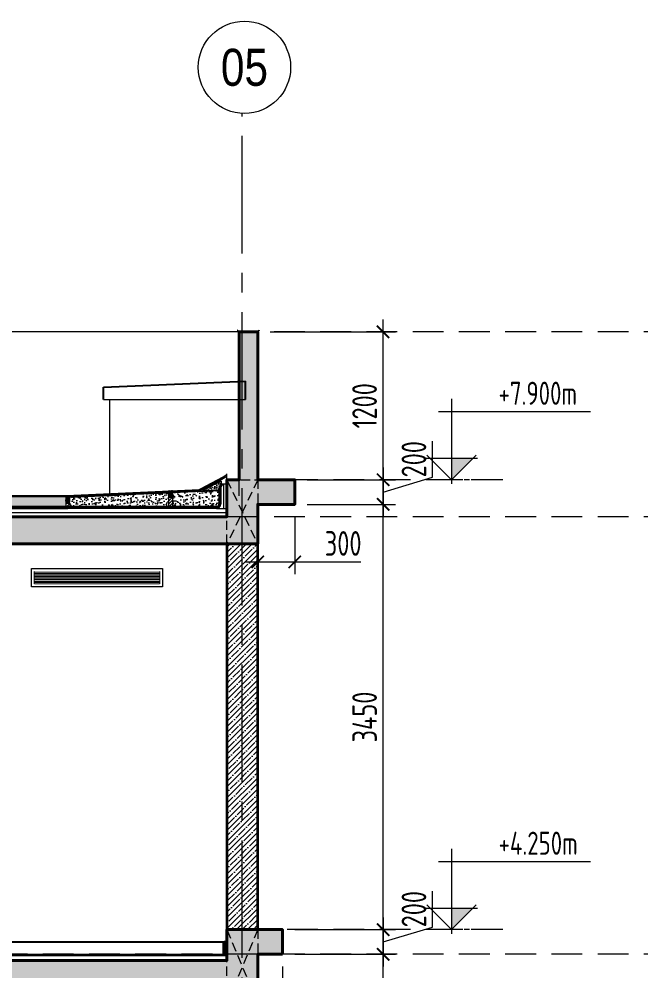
# Model space of a CAD drawing. Header units: millimetres. Extents: x -6181 to 191287, y -8583 to 23546.
# Drawn here: x 95268 to 100311, y 3915 to 11637 of the extents above; entities that cross this region are included whole.
import ezdxf
from ezdxf.enums import TextEntityAlignment as Align

# ---------------------------------------------------------------- set-up
doc = ezdxf.new("R2010")
doc.units = ezdxf.units.MM
doc.header["$MEASUREMENT"] = 0
for name, pattern in [('1735-DT-5BR-SEC_BB$0$DASHED', [0.75, 0.5, -0.25]), ('1735-DT-5BR-SEC_BB$0$HIDDEN', [0.375, 0.25, -0.125]), ('ACAD_ISO02W100', [15, 12, -3]), ('CENTER2', [28.575, 19.05, -3.175, 3.175, -3.175]), ('DASHED', [0.75, 0.5, -0.25])]:
    doc.linetypes.add(name, pattern=pattern)
for name, color, linetype in [('0-Skirting', 8, 'Continuous'), ('1735-DT-5BR-SEC_BB$0$0-Skirting', 8, 'Continuous'), ('1735-DT-5BR-SEC_BB$0$00--Combo Roof', 251, 'Continuous'), ('1735-DT-5BR-SEC_BB$0$CEILING FIXTURES', 251, 'Continuous'), ('1735-DT-5BR-SEC_BB$0$K--CEILING HID', 251, '1735-DT-5BR-SEC_BB$0$HIDDEN')]:
    doc.layers.add(name, color=color, linetype=linetype)
doc.layers.add('00--ORIGIN POINT', color=200, linetype='Continuous', lineweight=20, plot=False)
doc.layers.add('1735-DT-5BR-SEC_BB$0$00--ORIGIN', color=6, linetype='Continuous', lineweight=0, plot=False)
for name, color, linetype, lineweight in [('03--GRID', 252, 'CENTER2', 5), ('03--GRIDBUBBLE', 8, 'Continuous', 18), ('03--GRIDTEXT', 4, 'Continuous', 40), ('06--LINE-0', 8, 'Continuous', 13), ('07--DIM-2', 2, 'Continuous', 25), ('1735-DT-5BR-SEC_BB$0$06--LINE-0', 8, 'Continuous', 13), ('1735-DT-5BR-SEC_BB$0$06--LINE-1', 9, 'Continuous', 18), ('1735-DT-5BR-SEC_BB$0$06--LINE-2', 2, 'Continuous', 25), ('1735-DT-5BR-SEC_BB$0$E--CONCRETE-4', 4, 'Continuous', 40), ('1735-DT-5BR-SEC_BB$0$E--CONCRETE-Beams', 1, '1735-DT-5BR-SEC_BB$0$HIDDEN', 0), ('1735-DT-5BR-SEC_BB$0$E--CONCRETE-SHADE', 253, 'Continuous', 25), ('1735-DT-5BR-SEC_BB$0$F--BLOCKWALL-3', 3, 'Continuous', 35), ('1735-DT-5BR-SEC_BB$0$F--BLOCKWALL-HATCH--INSULATED', 251, 'Continuous', 13), ('1735-DT-5BR-SEC_BB$0$J--WATERPROOFING-1', 1, 'Continuous', 18), ('1735-DT-5BR-SEC_BB$0$J--WATERPROOFING-2', 2, 'Continuous', 25), ('1735-DT-5BR-SEC_BB$0$J--WATERPROOFING-3', 3, 'Continuous', 35), ('1735-DT-5BR-SEC_BB$0$K--CEILING FIXTURES', 251, 'Continuous', 9), ('1735-DT-5BR-SEC_BB$0$K--CEILING-1', 1, 'Continuous', 20), ('1735-DT-5BR-SEC_BB$0$M--PLASTER-0', 8, 'Continuous', 13), ('1735-DT-5BR-SEC_BB$0$M--TILING-1', 2, 'Continuous', 15), ('1735-DT-5BR-SEC_BB$0$P--INSULATION', 8, 'Continuous', 13), ('1735-DT-5BR-SEC_BB$0$W--ELV-1', 250, '1735-DT-5BR-SEC_BB$0$DASHED', 9), ('1735-DT-5BR-SEC_BB$0$X--MEP Services', 251, 'Continuous', 9), ('M--PLASTER-0', 8, 'Continuous', 13), ('W--ELEV-2', 7, 'Continuous', 20), ('W--ELV-1', 250, 'DASHED', 9)]:
    doc.layers.add(name, color=color, linetype=linetype, lineweight=lineweight)
doc.styles.add('Ariel', font='arial.ttf', dxfattribs={"width": 0.8})
doc.styles.add('ISO', font='isocp2.shx', dxfattribs={"width": 0.8})
doc.styles.add('ROMANS', font='ARIALN.TTF')
doc.linetypes.add('1735-DT-5BR-SEC_BB$0$BATTING', pattern='A,0.00254,-2.54,[134,ltypeshp.shx,S=2.54,R=0,X=-2.54,Y=0],-5.08,[134,ltypeshp.shx,S=2.54,R=180,X=2.54,Y=0],-2.54', length=10.16254)
doc.dimstyles.new('1-100_AR', dxfattribs={"dimtxt": 200, "dimasz": 100, "dimexe": 100, "dimexo": 100, "dimgap": 0, "dimtad": 0, "dimdec": 0, "dimzin": 12, "dimdsep": 46, "dimtxsty": 'ISO', "dimblk": 'ARCHTICK', "dimcen": 100, "dimdle": 100, "dimclrd": 8, "dimclre": 9, "dimclrt": 2, "dimadec": 0, "dimazin": 0, "dimtfac": 1, "dimtdec": 0, "dimtmove": 0, "dimatfit": 2, "dimldrblk": 'ARCHTICK', "dimfxl": 1, "dimtvp": 0.75, "dimtolj": 1, "dimtzin": 12, "dimlwd": 9, "dimlwe": 9, "dimarcsym": 0})

# ---------------------------------------------------------------- blocks, each defined once
blk = doc.blocks.new('GRUDH')
at = {"layer": '03--GRIDBUBBLE'}
blk.add_circle((0, 0), 499, dxfattribs=at)
at = {"layer": '03--GRIDTEXT', "style": 'Ariel', "width": 0.8, "flags": 4}
blk.add_attdef('GRID', text='', height=400, dxfattribs=at).set_placement((0, 0), align=Align.MIDDLE_CENTER)
blk = doc.blocks.new('NAIL-5')
at = {"layer": '06--LINE-0'}
for p, q in [((-33, 7), (0, 10)), ((-33, 7), (0, 4)), ((0, 14), (0, 0)), ((1, 14), (0, 14)), ((1, 0), (0, 0)), ((1, 14), (1, 0)), ((1, 13), (1, 1)), ((6, 7), (6, 6)), ((7, 7), (6, 7)), ((7, 6), (6, 6))]:
    blk.add_line(p, q, dxfattribs=at)
for start_param, end_param in [(0.889782, 2.3224741), (-0.7516778, 0.6810143)]:
    blk.add_ellipse((1, 7), major_axis=(4.1, -4.1), ratio=1, start_param=start_param, end_param=end_param, dxfattribs=at)
blk = doc.blocks.new('Plaster Support L')
for p, q in [((3, 60), (3, 72)), ((7, 39), (3, 48)), ((7, 27), (3, 36)), ((7, 16), (3, 25)), ((3, 1), (3, 13)), ((3, 2), (15, -14)), ((7, 50), (4, 58)), ((-60, -3), (-72, -3)), ((-50, -7), (-58, -4)), ((-39, -7), (-48, -3)), ((-27, -7), (-36, -3)), ((-16, -7), (-25, -3)), ((-1, -3), (-13, -3)), ((14, -15), (-1, -3))]:
    blk.add_line(p, q)
at = {"const_width": 1.2}
for points in [[(3, 59), (7, 62)], [(3, 48), (7, 50)], [(3, 36), (7, 39)], [(3, 25), (7, 27)], [(3, 13), (7, 16)], [(-59, -3), (-62, -7)], [(-48, -3), (-50, -7)], [(-36, -3), (-39, -7)], [(-25, -3), (-27, -7)], [(-13, -3), (-16, -7)]]:
    blk.add_lwpolyline(points, dxfattribs=at)
for centre, radius, start, end in [((6, 60), 3, 180, 205.1281), ((-60, -6), 3, 64.8719, 90), ((16, -16), 1.35, 159.8413, 104.5715)]:
    blk.add_arc(centre, radius, start, end)
at = {"yscale": 0.0999999999985448}
for p, xscale, zscale, rotation in [((3, 69), -0.0999999999985448, 0.1, 179.9999999958311), ((4, 47), -0.0999999999985448, 0.1, 179.9999999958311), ((-69, -3), 0.0999999999985448, 0.0999999999985448, 270.0000000020843), ((-47, -4), 0.0999999999985448, 0.0999999999985448, 270.0000000020843)]:
    blk.add_blockref('NAIL-5', p, dxfattribs=dict(at, xscale=xscale, zscale=zscale, rotation=rotation))
blk = doc.blocks.new('*U15')
at = {"ltscale": 0.002, "xscale": -0.7499999999999999, "yscale": 0.75, "zscale": 0.75, "rotation": 1.244886593809724e-06}
blk.add_blockref('Plaster Support L', (0, 0), dxfattribs=at)
blk = doc.blocks.new('_ArchTick')
at = {"color": 0, "const_width": 0.15}
blk.add_lwpolyline([(-0.5, -0.5), (0.5, 0.5)], dxfattribs=at)
blk = doc.blocks.new('*D22')
at = {"layer": '07--DIM-2', "color": 8, "lineweight": 9, "transparency": 16777216}
blk.add_line((98220.2, 4150), (98220.2, 7800), dxfattribs=at)
at = {"layer": '07--DIM-2', "color": 9, "lineweight": 9, "transparency": 16777216}
for p, q in [((97603.6, 7700), (98320.2, 7700)), ((97503.6, 4250), (98320.2, 4250))]:
    blk.add_line(p, q, dxfattribs=at)
at = {"layer": 'Defpoints', "color": 0, "transparency": 16777216}
for p in [(97503.6, 7700), (98220.2, 7700), (97403.6, 4250)]:
    blk.add_point(p, dxfattribs=at)
at = {"layer": '07--DIM-2', "color": 8, "lineweight": 9, "transparency": 16777216, "xscale": 100, "yscale": 100, "zscale": 100}
for p, rotation in [((98220.2, 7700), 90), ((98220.2, 4250), 270)]:
    blk.add_blockref('_ArchTick', p, dxfattribs=dict(at, rotation=rotation))
at = {"layer": '07--DIM-2', "color": 2, "transparency": 16777216, "insert": (98070.2, 5975), "char_height": 200, "attachment_point": 5, "rotation": 90, "style": 'ISO'}
blk.add_mtext('\\A1;3450', dxfattribs=at)
blk = doc.blocks.new('*D23')
at = {"layer": '07--DIM-2', "color": 8, "lineweight": 9, "transparency": 16777216}
blk.add_line((98220.2, 7800), (98220.2, 9200), dxfattribs=at)
at = {"layer": '07--DIM-2', "color": 9, "lineweight": 9, "transparency": 16777216}
for p, q in [((97303.6, 9100), (98320.2, 9100)), ((97603.6, 7900), (98320.2, 7900))]:
    blk.add_line(p, q, dxfattribs=at)
at = {"layer": 'Defpoints', "color": 0, "transparency": 16777216}
for p in [(97203.6, 9100), (98220.2, 9100), (97503.6, 7900)]:
    blk.add_point(p, dxfattribs=at)
at = {"layer": '07--DIM-2', "color": 8, "lineweight": 9, "transparency": 16777216, "xscale": 100, "yscale": 100, "zscale": 100}
for p, rotation in [((98220.2, 9100), 90), ((98220.2, 7900), 270)]:
    blk.add_blockref('_ArchTick', p, dxfattribs=dict(at, rotation=rotation))
at = {"layer": '07--DIM-2', "color": 2, "transparency": 16777216, "insert": (98070.2, 8500), "char_height": 200, "attachment_point": 5, "rotation": 90, "style": 'ISO'}
blk.add_mtext('\\A1;1200', dxfattribs=at)
blk = doc.blocks.new('*D24')
at = {"layer": '07--DIM-2', "color": 8, "lineweight": 9, "transparency": 16777216}
blk.add_line((98220.2, 2950), (98220.2, 4150), dxfattribs=at)
at = {"layer": '07--DIM-2', "color": 9, "lineweight": 9, "transparency": 16777216}
for p, q in [((97503.6, 4050), (98320.2, 4050)), ((97303.6, 3050), (98320.2, 3050))]:
    blk.add_line(p, q, dxfattribs=at)
at = {"layer": 'Defpoints', "color": 0, "transparency": 16777216}
for p in [(97403.6, 4050), (98220.2, 4050), (97203.6, 3050)]:
    blk.add_point(p, dxfattribs=at)
at = {"layer": '07--DIM-2', "color": 8, "lineweight": 9, "transparency": 16777216, "xscale": 100, "yscale": 100, "zscale": 100}
for p, rotation in [((98220.2, 4050), 90), ((98220.2, 3050), 270)]:
    blk.add_blockref('_ArchTick', p, dxfattribs=dict(at, rotation=rotation))
at = {"layer": '07--DIM-2', "color": 2, "transparency": 16777216, "insert": (98070.2, 3550), "char_height": 200, "attachment_point": 5, "rotation": 90, "style": 'ISO'}
blk.add_mtext('\\A1;1000', dxfattribs=at)
blk = doc.blocks.new('*D44')
at = {"layer": '07--DIM-2', "color": 8, "lineweight": 9, "transparency": 16777216}
for p, q in [((98620.3, 7920), (98620.3, 8212.2)), ((98220.2, 8000), (98220.2, 7600)), ((98220.2, 7800), (98620.3, 7920))]:
    blk.add_line(p, q, dxfattribs=at)
at = {"layer": '07--DIM-2', "color": 9, "lineweight": 9, "transparency": 16777216}
for p, q in [((97603.6, 7900), (98320.2, 7900)), ((97603.6, 7700), (98320.2, 7700))]:
    blk.add_line(p, q, dxfattribs=at)
at = {"layer": 'Defpoints', "color": 0, "transparency": 16777216}
for p in [(97503.6, 7900), (97503.6, 7700), (98220.2, 7700)]:
    blk.add_point(p, dxfattribs=at)
at = {"layer": '07--DIM-2', "color": 8, "lineweight": 9, "transparency": 16777216, "xscale": 100, "yscale": 100, "zscale": 100}
for p, rotation in [((98220.2, 7900), 90), ((98220.2, 7700), 270)]:
    blk.add_blockref('_ArchTick', p, dxfattribs=dict(at, rotation=rotation))
at = {"layer": '07--DIM-2', "color": 2, "transparency": 16777216, "insert": (98470.3, 8066.1), "char_height": 200, "attachment_point": 5, "rotation": 90, "style": 'ISO'}
blk.add_mtext('\\A1;200', dxfattribs=at)
blk = doc.blocks.new('*D45')
at = {"layer": '07--DIM-2', "color": 8, "lineweight": 9, "transparency": 16777216}
for p, q in [((98620.3, 4270), (98620.3, 4562.2)), ((98220.2, 4350), (98220.2, 3950)), ((98220.2, 4150), (98620.3, 4270))]:
    blk.add_line(p, q, dxfattribs=at)
at = {"layer": '07--DIM-2', "color": 9, "lineweight": 9, "transparency": 16777216}
for p, q in [((97503.6, 4250), (98320.2, 4250)), ((97503.6, 4050), (98320.2, 4050))]:
    blk.add_line(p, q, dxfattribs=at)
at = {"layer": 'Defpoints', "color": 0, "transparency": 16777216}
for p in [(97403.6, 4250), (97403.6, 4050), (98220.2, 4050)]:
    blk.add_point(p, dxfattribs=at)
at = {"layer": '07--DIM-2', "color": 8, "lineweight": 9, "transparency": 16777216, "xscale": 100, "yscale": 100, "zscale": 100}
for p, rotation in [((98220.2, 4250), 90), ((98220.2, 4050), 270)]:
    blk.add_blockref('_ArchTick', p, dxfattribs=dict(at, rotation=rotation))
at = {"layer": '07--DIM-2', "color": 2, "transparency": 16777216, "insert": (98470.3, 4416.1), "char_height": 200, "attachment_point": 5, "rotation": 90, "style": 'ISO'}
blk.add_mtext('\\A1;200', dxfattribs=at)
blk = doc.blocks.new('1735-DT-5BR-SEC_BB$0$NAIL-5')
at = {"layer": '1735-DT-5BR-SEC_BB$0$06--LINE-0'}
for p, q in [((-33, 7), (0, 10)), ((-33, 7), (0, 4)), ((0, 14), (0, 0)), ((1, 14), (0, 14)), ((1, 0), (0, 0)), ((1, 14), (1, 0)), ((1, 13), (1, 1)), ((6, 7), (6, 6)), ((7, 7), (6, 7)), ((7, 6), (6, 6))]:
    blk.add_line(p, q, dxfattribs=at)
for start_param, end_param in [(0.889782, 2.3224741), (-0.7516778, 0.6810143)]:
    blk.add_ellipse((1, 7), major_axis=(4.1, -4.1), ratio=1, start_param=start_param, end_param=end_param, dxfattribs=at)
blk = doc.blocks.new('1735-DT-5BR-SEC_BB$0$Plaster Support L')
for p, q in [((3, 60), (3, 72)), ((7, 39), (3, 48)), ((7, 27), (3, 36)), ((7, 16), (3, 25)), ((3, 1), (3, 13)), ((3, 2), (15, -14)), ((7, 50), (4, 58)), ((-60, -3), (-72, -3)), ((-50, -7), (-58, -4)), ((-39, -7), (-48, -3)), ((-27, -7), (-36, -3)), ((-16, -7), (-25, -3)), ((-1, -3), (-13, -3)), ((14, -15), (-1, -3))]:
    blk.add_line(p, q)
at = {"const_width": 1.2}
for points in [[(3, 59), (7, 62)], [(3, 48), (7, 50)], [(3, 36), (7, 39)], [(3, 25), (7, 27)], [(3, 13), (7, 16)], [(-59, -3), (-62, -7)], [(-48, -3), (-50, -7)], [(-36, -3), (-39, -7)], [(-25, -3), (-27, -7)], [(-13, -3), (-16, -7)]]:
    blk.add_lwpolyline(points, dxfattribs=at)
for centre, radius, start, end in [((6, 60), 3, 180, 205.1281), ((-60, -6), 3, 64.8719, 90), ((16, -16), 1.35, 159.8413, 104.5715)]:
    blk.add_arc(centre, radius, start, end)
at = {"yscale": 0.0999999999985448}
for p, xscale, zscale, rotation in [((3, 69), -0.0999999999985448, 0.1, 179.9999999958311), ((4, 47), -0.0999999999985448, 0.1, 179.9999999958311), ((-69, -3), 0.0999999999985448, 0.0999999999985448, 270.0000000020843), ((-47, -4), 0.0999999999985448, 0.0999999999985448, 270.0000000020843)]:
    blk.add_blockref('1735-DT-5BR-SEC_BB$0$NAIL-5', p, dxfattribs=dict(at, xscale=xscale, zscale=zscale, rotation=rotation))
blk = doc.blocks.new('*U262')
at = {"ltscale": 0.002, "xscale": -0.7499999999999999, "yscale": 0.75, "zscale": 0.75, "rotation": 1.244886593809724e-06}
blk.add_blockref('1735-DT-5BR-SEC_BB$0$Plaster Support L', (0, 0), dxfattribs=at)
blk = doc.blocks.new('*U263')
at = {"layer": '1735-DT-5BR-SEC_BB$0$06--LINE-1'}
h = blk.add_hatch(dxfattribs=at)
h.set_pattern_fill('AR-SAND', color=256, scale=10, style=0)
h.set_pattern_definition([(37.5, (-75741.97, -20582.6), (-0.6299336, 19.2682377), [0, -15.2, 0, -17, 0, -16.25]), (7.5, (-75741.97, -20582.6), (17.697767, 28.22146), [0, -8.2, 0, -13.7, 0, -5.25]), (327.5, (-75754.27, -20582.6), (31.1414186, 0.0565905), [0, -5, 0, -18, 0, -23.5]), (317.5, (-75754.27, -20582.6), (30.061266, 8.776756), [0, -2.5, 0, -11.8, 0, -13.5])])
edge = h.paths.add_edge_path()
edge.add_line((-39648.2, 10584.7), (-39648.2, 10567.5))
edge.add_arc((-39610.9, 10527), 55.1, 132.66389, 174.54334)
edge.add_line((-39665.7, 10532.3), (-39665.7, 10518.1))
edge.add_line((-39665.7, 10518.1), (-39800.4, 10512.1))
edge.add_line((-39800.4, 10512.1), (-39648.2, 10584.7))
h = blk.add_hatch(dxfattribs=at)
h.set_pattern_fill('AR-CONC', color=256, scale=10, style=0)
h.set_pattern_definition([(50, (-75741.97, -20529.97), (71.72602, -6.27521), [7.5, -82.5]), (355, (-75741.97, -20529.97), (-13.87513, 75.21921), [6, -66]), (100.45144, (-75735.99, -20530.496), (57.85088, 68.944), [6.37402, -70.11421]), (46.1842, (-75741.97, -20509.97), (106.72413, -16.55193), [11.25, -123.75]), (96.63564, (-75733.08, -20511.35), (93.4662, 97.41186), [9.56103, -105.17138]), (351.18416, (-75741.97, -20509.97), (93.4662, 97.41186), [9, -99]), (21, (-75731.97, -20514.97), (59.690705, -40.26189), [7.5, -82.5]), (326, (-75731.97, -20514.97), (24.33153, 72.515), [6, -66]), (71.45144, (-75726.995, -20518.33), (84.02224, 32.25312), [6.37402, -70.11421]), (37.5, (-75741.97, -20529.973), (1.215986, 33.289385), [0, -65.2, 0, -67, 0, -66.25]), (7.5, (-75741.97, -20529.973), (26.306954, 39.44117), [0, -38.2, 0, -63.7, 0, -25.25]), (327.5, (-75764.27, -20529.973), (53.382244, -2.255487), [0, -25, 0, -78, 0, -103.5]), (317.5, (-75774.27, -20529.973), (58.318617, 10.0105), [0, -32.5, 0, -51.8, 0, -73.5])])
edge = h.paths.add_edge_path()
edge.add_line((-40042.2, 10382.2), (-40042.2, 10496.1))
edge.add_line((-40042.2, 10496.1), (-39667.2, 10513.1))
edge.add_line((-39667.2, 10513.1), (-39667.2, 10402.2))
edge.add_arc((-39687.4, 10402.4), 20.2, 270.62547, 359.37453, ccw=False)
edge.add_line((-39687.2, 10382.2), (-40042.2, 10382.2))
h.paths.add_polyline_path([(-40726.3, 10465.3), (-40476, 10475.9), (-40476, 10382.2), (-40726.3, 10382.2)])
h.paths.add_polyline_path([(-40476, 10382.2), (-40476, 10476.6), (-40072.2, 10494.8), (-40072.2, 10382.2)])
h.paths.add_polyline_path([(-40876.9, 10382.2), (-40876.9, 10458.5), (-40727.8, 10463.9), (-40727.8, 10382.2)])
h = blk.add_hatch(dxfattribs=at)
h.set_pattern_fill('AR-CONC', color=256, scale=10, style=0)
h.set_pattern_definition([(50, (-4413.56, -89.98), (71.72602, -6.27521), [7.5, -82.5]), (355, (-4413.56, -89.98), (-13.87513, 75.21921), [6, -66]), (100.45144, (-4407.585, -90.5), (57.85088, 68.944), [6.37402, -70.11421]), (46.1842, (-4413.56, -69.98), (106.72413, -16.55193), [11.25, -123.75]), (96.63564, (-4404.67, -71.36), (93.4662, 97.41186), [9.56103, -105.17138]), (351.18416, (-4413.56, -69.98), (93.4662, 97.41186), [9, -99]), (21, (-4403.56, -74.98), (59.690705, -40.26189), [7.5, -82.5]), (326, (-4403.56, -74.98), (24.33153, 72.515), [6, -66]), (71.45144, (-4398.59, -78.33), (84.02224, 32.25312), [6.37402, -70.11421]), (37.5, (-4413.562, -89.977), (1.215986, 33.289385), [0, -65.2, 0, -67, 0, -66.25]), (7.5, (-4413.562, -89.977), (26.306954, 39.44117), [0, -38.2, 0, -63.7, 0, -25.25]), (327.5, (-4435.862, -89.977), (53.382244, -2.255487), [0, -25, 0, -78, 0, -103.5]), (317.5, (-4445.86, -89.977), (58.318617, 10.0105), [0, -32.5, 0, -51.8, 0, -73.5])])
h.paths.add_polyline_path([(-45351.9, 10465.1), (-40906.9, 10465.1), (-40906.9, 10382.2), (-45351.9, 10382.2)])
at = {"layer": '1735-DT-5BR-SEC_BB$0$J--WATERPROOFING-2'}
h = blk.add_hatch(color=252, dxfattribs=at)
edge = h.paths.add_edge_path()
edge.add_arc((-40060.6, 10578.4), 67.6, 260.1236, 285.79171)
edge.add_line((-40042.2, 10513.3), (-40042.2, 10478.3))
edge.add_line((-40042.2, 10478.3), (-40042.4, 10478.4))
edge.add_ellipse((-40057.4, 10478.4), major_axis=(0, -19.9), ratio=0.75188, start_angle=90, end_angle=260.36908)
edge.add_line((-40072.2, 10481.7), (-40072.2, 10511.8))
h = blk.add_hatch(color=252, dxfattribs=at)
edge = h.paths.add_edge_path()
edge.add_ellipse((-44291.9, 10431.3), major_axis=(0, -19.9), ratio=0.75188, start_angle=94.78782, end_angle=270, ccw=False)
edge.add_line((-44276.9, 10433), (-44276.9, 10465.1))
edge.add_arc((-44291.9, 10589.1), 124.9, 263.09445, 276.87055, ccw=False)
edge.add_line((-44306.9, 10465.1), (-44306.9, 10431.3))
edge.add_line((-44306.9, 10431.3), (-44306.9, 10431.3))
at = {"layer": '1735-DT-5BR-SEC_BB$0$J--WATERPROOFING-2', "lineweight": 9}
h = blk.add_hatch(dxfattribs=at)
h.set_pattern_fill('ANSI37', color=256, scale=65, style=0)
h.set_pattern_definition([(45, (-168588.302, 57135.414), (-5.7452426, 5.7452426), []), (135, (-168588.302, 57135.414), (-5.7452426, -5.7452426), [])])
edge = h.paths.add_edge_path()
edge.add_ellipse((-44291.9, 10431.3), major_axis=(0, -19.9), ratio=0.75188, start_angle=367.03047, end_angle=447.76494)
edge.add_line((-44276.9, 10430.5), (-44276.9, 10432.1))
edge.add_ellipse((-44291.9, 10431.3), major_axis=(0, -19.9), ratio=0.75188, start_angle=92.23506, end_angle=352.96953)
edge.add_line((-44293.7, 10411.5), (-44290, 10411.5))
at = {"layer": '1735-DT-5BR-SEC_BB$0$J--WATERPROOFING-2'}
h = blk.add_hatch(color=252, dxfattribs=at)
edge = h.paths.add_edge_path()
edge.add_ellipse((-43441.9, 10431.3), major_axis=(0, -19.9), ratio=0.75188, start_angle=94.78782, end_angle=270, ccw=False)
edge.add_line((-43426.9, 10433), (-43426.9, 10465.1))
edge.add_arc((-43441.9, 10589.1), 124.9, 263.09445, 276.87055, ccw=False)
edge.add_line((-43456.9, 10465.1), (-43456.9, 10431.3))
edge.add_line((-43456.9, 10431.3), (-43456.9, 10431.3))
at = {"layer": '1735-DT-5BR-SEC_BB$0$J--WATERPROOFING-2', "lineweight": 9}
h = blk.add_hatch(dxfattribs=at)
h.set_pattern_fill('ANSI37', color=256, scale=65, style=0)
h.set_pattern_definition([(45, (-167738.302, 57135.414), (-5.7452426, 5.7452426), []), (135, (-167738.302, 57135.414), (-5.7452426, -5.7452426), [])])
edge = h.paths.add_edge_path()
edge.add_ellipse((-43441.9, 10431.3), major_axis=(0, -19.9), ratio=0.75188, start_angle=367.03047, end_angle=447.76494)
edge.add_line((-43426.9, 10430.5), (-43426.9, 10432.1))
edge.add_ellipse((-43441.9, 10431.3), major_axis=(0, -19.9), ratio=0.75188, start_angle=92.23506, end_angle=352.96953)
edge.add_line((-43443.7, 10411.5), (-43440, 10411.5))
at = {"layer": '1735-DT-5BR-SEC_BB$0$J--WATERPROOFING-2'}
h = blk.add_hatch(color=252, dxfattribs=at)
edge = h.paths.add_edge_path()
edge.add_ellipse((-42591.9, 10431.3), major_axis=(0, -19.9), ratio=0.75188, start_angle=94.78782, end_angle=270, ccw=False)
edge.add_line((-42576.9, 10433), (-42576.9, 10465.1))
edge.add_arc((-42591.9, 10589.1), 124.9, 263.09445, 276.87055, ccw=False)
edge.add_line((-42606.9, 10465.1), (-42606.9, 10431.3))
edge.add_line((-42606.9, 10431.3), (-42606.9, 10431.3))
at = {"layer": '1735-DT-5BR-SEC_BB$0$J--WATERPROOFING-2', "lineweight": 9}
h = blk.add_hatch(dxfattribs=at)
h.set_pattern_fill('ANSI37', color=256, scale=65, style=0)
h.set_pattern_definition([(45, (-166888.302, 57135.414), (-5.7452426, 5.7452426), []), (135, (-166888.302, 57135.414), (-5.7452426, -5.7452426), [])])
edge = h.paths.add_edge_path()
edge.add_ellipse((-42591.9, 10431.3), major_axis=(0, -19.9), ratio=0.75188, start_angle=367.03047, end_angle=447.76494)
edge.add_line((-42576.9, 10430.5), (-42576.9, 10432.1))
edge.add_ellipse((-42591.9, 10431.3), major_axis=(0, -19.9), ratio=0.75188, start_angle=92.23506, end_angle=352.96953)
edge.add_line((-42593.7, 10411.5), (-42590, 10411.5))
at = {"layer": '1735-DT-5BR-SEC_BB$0$J--WATERPROOFING-2'}
h = blk.add_hatch(color=252, dxfattribs=at)
edge = h.paths.add_edge_path()
edge.add_ellipse((-41741.9, 10431.3), major_axis=(0, -19.9), ratio=0.75188, start_angle=94.78782, end_angle=270, ccw=False)
edge.add_line((-41726.9, 10433), (-41726.9, 10465.1))
edge.add_arc((-41741.9, 10589.1), 124.9, 263.09445, 276.87055, ccw=False)
edge.add_line((-41756.9, 10465.1), (-41756.9, 10431.3))
edge.add_line((-41756.9, 10431.3), (-41756.9, 10431.3))
at = {"layer": '1735-DT-5BR-SEC_BB$0$J--WATERPROOFING-2', "lineweight": 9}
h = blk.add_hatch(dxfattribs=at)
h.set_pattern_fill('ANSI37', color=256, scale=65, style=0)
h.set_pattern_definition([(45, (-166038.302, 57135.414), (-5.7452426, 5.7452426), []), (135, (-166038.302, 57135.414), (-5.7452426, -5.7452426), [])])
edge = h.paths.add_edge_path()
edge.add_ellipse((-41741.9, 10431.3), major_axis=(0, -19.9), ratio=0.75188, start_angle=367.03047, end_angle=447.76494)
edge.add_line((-41726.9, 10430.5), (-41726.9, 10432.1))
edge.add_ellipse((-41741.9, 10431.3), major_axis=(0, -19.9), ratio=0.75188, start_angle=92.23506, end_angle=352.96953)
edge.add_line((-41743.7, 10411.5), (-41740, 10411.5))
at = {"layer": '1735-DT-5BR-SEC_BB$0$J--WATERPROOFING-2'}
h = blk.add_hatch(color=252, dxfattribs=at)
edge = h.paths.add_edge_path()
edge.add_ellipse((-40891.9, 10431.3), major_axis=(0, -19.9), ratio=0.75188, start_angle=94.78782, end_angle=270, ccw=False)
edge.add_line((-40876.9, 10433), (-40876.9, 10465.1))
edge.add_arc((-40891.9, 10589.1), 124.9, 263.09445, 276.87055, ccw=False)
edge.add_line((-40906.9, 10465.1), (-40906.9, 10431.3))
edge.add_line((-40906.9, 10431.3), (-40906.9, 10431.3))
at = {"layer": '1735-DT-5BR-SEC_BB$0$J--WATERPROOFING-2', "lineweight": 9}
h = blk.add_hatch(dxfattribs=at)
h.set_pattern_fill('ANSI37', color=256, scale=65, style=0)
h.set_pattern_definition([(45, (-165188.302, 57135.414), (-5.7452426, 5.7452426), []), (135, (-165188.302, 57135.414), (-5.7452426, -5.7452426), [])])
edge = h.paths.add_edge_path()
edge.add_ellipse((-40891.9, 10431.3), major_axis=(0, -19.9), ratio=0.75188, start_angle=367.03047, end_angle=447.76494)
edge.add_line((-40876.9, 10430.5), (-40876.9, 10432.1))
edge.add_ellipse((-40891.9, 10431.3), major_axis=(0, -19.9), ratio=0.75188, start_angle=92.23506, end_angle=352.96953)
edge.add_line((-40893.7, 10411.5), (-40890, 10411.5))
h = blk.add_hatch(dxfattribs=at)
h.set_pattern_fill('ANSI37', color=256, scale=65, style=0)
h.set_pattern_definition([(45, (-166022.7865, 57182.454), (-5.7452426, 5.7452426), []), (135, (-166022.7865, 57182.454), (-5.7452426, -5.7452426), [])])
edge = h.paths.add_edge_path()
edge.add_ellipse((-40057.4, 10478.4), major_axis=(0, -19.9), ratio=0.75188, start_angle=-87.76494, end_angle=-7.03047, ccw=False)
edge.add_line((-40072.4, 10477.6), (-40072.4, 10479.1))
edge.add_ellipse((-40057.4, 10478.4), major_axis=(0, -19.9), ratio=0.75188, start_angle=7.03047, end_angle=267.76494, ccw=False)
edge.add_line((-40055.6, 10458.6), (-40059.3, 10458.6))
at = {"layer": '1735-DT-5BR-SEC_BB$0$J--WATERPROOFING-2', "lineweight": 13}
h = blk.add_hatch(dxfattribs=at)
h.set_pattern_fill('ANSI31', color=256, scale=140, style=0)
h.set_pattern_definition([(45, (-41431.51, 13406.052), (-12.37437, 12.37437), [])])
h.paths.add_polyline_path([(-40072.2, 10452.9), (-40042.2, 10452.9), (-40042.2, 10382.2), (-40072.2, 10382.2)])
at = {"layer": '1735-DT-5BR-SEC_BB$0$00--ORIGIN'}
for points in [[(-39601.9, 10300), (-39601.9, 10647.2)], [(-39601.9, 10300), (-45351.9, 10300), (-45351.9, 10485.3)]]:
    blk.add_lwpolyline(points, dxfattribs=at)
at = {"layer": '1735-DT-5BR-SEC_BB$0$J--WATERPROOFING-1', "color": 8}
for p, q in [((-39612.2, 10628.7), (-39826.1, 10512.4)), ((-39612.2, 10617.4), (-39821.6, 10506.1)), ((-39648.2, 10588.1), (-39800.4, 10512.1)), ((-39648.2, 10588.1), (-39648.2, 10567.5)), ((-40072.2, 10382.2), (-40072.2, 10511.8)), ((-40042.2, 10513.3), (-40042.2, 10382.2)), ((-40042.2, 10496.1), (-39667.2, 10513.1)), ((-40042.2, 10502.6), (-39826.1, 10512.4)), ((-39800.4, 10512.1), (-39665.7, 10518.1)), ((-39667.2, 10513.1), (-39667.2, 10402.2)), ((-39665.7, 10532.3), (-39665.7, 10518.1)), ((-39659.7, 10532.1), (-39659.7, 10401.3)), ((-39652.2, 10531.9), (-39652.2, 10402.8)), ((-39642.2, 10565.8), (-39601.9, 10565.8)), ((-40876.9, 10458.9), (-40475.8, 10475.9)), ((-40874.8, 10465.5), (-40476, 10482.4)), ((-40726.3, 10471.8), (-40475.8, 10482.4)), ((-40476, 10483.1), (-40072.2, 10501.3)), ((-40476, 10476.6), (-40072.2, 10494.8)), ((-40072.2, 10458.4), (-40042.2, 10458.4)), ((-45351.9, 10382.2), (-40891.9, 10382.2)), ((-45351.9, 10374.7), (-40891.9, 10374.7)), ((-45351.9, 10367.2), (-40891.9, 10367.2)), ((-44306.9, 10411.4), (-44306.9, 10382.2)), ((-44276.9, 10411.4), (-44306.9, 10411.4)), ((-44276.9, 10410.4), (-44276.9, 10382.2)), ((-43456.9, 10411.4), (-43456.9, 10382.2)), ((-43426.9, 10411.4), (-43456.9, 10411.4)), ((-43426.9, 10410.4), (-43426.9, 10382.2)), ((-42606.9, 10411.4), (-42606.9, 10382.2)), ((-42576.9, 10411.4), (-42606.9, 10411.4)), ((-42576.9, 10410.4), (-42576.9, 10382.2)), ((-41756.9, 10411.4), (-41756.9, 10382.2)), ((-41726.9, 10411.4), (-41756.9, 10411.4)), ((-41726.9, 10410.4), (-41726.9, 10382.2)), ((-40906.9, 10411.4), (-40906.9, 10382.2)), ((-40876.9, 10411.4), (-40906.9, 10411.4)), ((-40476, 10382.2), (-40891.9, 10382.2)), ((-40476, 10374.7), (-40891.9, 10374.7)), ((-40476, 10367.2), (-40891.9, 10367.2)), ((-40876.9, 10410.4), (-40876.9, 10382.2)), ((-39687.2, 10382.2), (-40476, 10382.2)), ((-39687.1, 10374.7), (-40476, 10374.7)), ((-39687.1, 10367.2), (-40476, 10367.2)), ((-40042.2, 10382.2), (-40072.2, 10382.2)), ((-39687.1, 10367.2), (-39601.9, 10367.2))]:
    blk.add_line(p, q, dxfattribs=at)
blk.add_lwpolyline([(-45351.9, 10465.1), (-40906.9, 10465.1), (-40906.9, 10382.2), (-45351.9, 10382.2)], dxfattribs=at)
blk.add_lwpolyline([(-45351.9, 10465.1), (-40906.9, 10465.1), (-40906.9, 10382.2), (-45351.9, 10382.2)], close=True, dxfattribs=at)
for centre, radius, start, end in [((-40060.6, 10578.4), 67.6, 260.1236, 285.79171), ((-39610.8, 10527), 55.2, 132.69216, 174.26288), ((-39608.5, 10526.9), 51.5, 130.89812, 174.1344), ((-39603.3, 10526.6), 49.2, 127.23665, 173.85442), ((-44292.2, 10576.3), 112.1, 262.47895, 278.90454), ((-43442.2, 10576.3), 112.1, 262.47895, 278.90454), ((-42592.2, 10576.3), 112.1, 262.47895, 278.90454), ((-41742.2, 10576.3), 112.1, 262.47895, 278.90454), ((-40892.2, 10576.3), 112.1, 262.47895, 278.90454), ((-39687.4, 10402.4), 20.2, 270.62547, 359.37453), ((-39687.4, 10402.4), 35.2, 270.62896, 0.62989), ((-39687.4, 10402.4), 27.7, 270.62754, 357.7239)]:
    blk.add_arc(centre, radius, start, end, dxfattribs=at)
blk.add_ellipse((-40057.4, 10478.4), major_axis=(0, -19.9), ratio=0.75188, start_param=-1.570796, end_param=4.712389, dxfattribs=at)
at = {"layer": '1735-DT-5BR-SEC_BB$0$J--WATERPROOFING-2', "lineweight": 13}
for p, q in [((-44306.9, 10400.7), (-44276.9, 10430.7)), ((-44306.9, 10425.4), (-44276.9, 10410.4)), ((-43456.9, 10400.7), (-43426.9, 10430.7)), ((-43456.9, 10425.4), (-43426.9, 10410.4)), ((-42606.9, 10400.7), (-42576.9, 10430.7)), ((-42606.9, 10425.4), (-42576.9, 10410.4)), ((-41756.9, 10400.7), (-41726.9, 10430.7)), ((-41756.9, 10425.4), (-41726.9, 10410.4)), ((-40906.9, 10400.7), (-40876.9, 10430.7)), ((-40906.9, 10425.4), (-40876.9, 10410.4)), ((-44300.6, 10382.2), (-44276.9, 10405.9)), ((-43450.6, 10382.2), (-43426.9, 10405.9)), ((-42600.6, 10382.2), (-42576.9, 10405.9)), ((-41750.6, 10382.2), (-41726.9, 10405.9)), ((-40900.6, 10382.2), (-40876.9, 10405.9))]:
    blk.add_line(p, q, dxfattribs=at)
at = {"layer": '1735-DT-5BR-SEC_BB$0$J--WATERPROOFING-2', "extrusion": (0, 0, -1)}
for centre in [(-44291.9, 10431.3), (-43441.9, 10431.3), (-42591.9, 10431.3), (-41741.9, 10431.3), (-40891.9, 10431.3)]:
    blk.add_ellipse(centre, major_axis=(0, -19.9), ratio=0.75188, start_param=-1.570796, end_param=4.712389, dxfattribs=at)
at = {"layer": '1735-DT-5BR-SEC_BB$0$J--WATERPROOFING-3', "color": 252, "const_width": 10.1}
for points in [[(-39601.1, 10643.4), (-39627.7, 10625.1), (-39828.9, 10518.2), (-40891.9, 10470.3)], [(-40891.9, 10470.3), (-45351.9, 10470.4)]]:
    blk.add_lwpolyline(points, dxfattribs=at)
at = {"layer": '1735-DT-5BR-SEC_BB$0$P--INSULATION', "linetype": '1735-DT-5BR-SEC_BB$0$BATTING', "ltscale": 0.05}
for p, q in [((-39627.4, 10367.2), (-39627.4, 10562.3)), ((-39604.2, 10331.8), (-45351.9, 10331.8))]:
    blk.add_line(p, q, dxfattribs=at)
blk = doc.blocks.new('*U265')
at = {"ltscale": 300}
for p, q in [((0, 0), (250, -520)), ((250, 0), (0, -520))]:
    blk.add_line(p, q, dxfattribs=at)
blk.add_lwpolyline([(0, -520), (0, 0), (250, 0), (250, -520)], close=True, dxfattribs=at)
blk = doc.blocks.new('*U266')
at = {"ltscale": 300}
for p, q in [((0, 0), (250, -600)), ((250, 0), (0, -600))]:
    blk.add_line(p, q, dxfattribs=at)
blk.add_lwpolyline([(0, -600), (0, 0), (250, 0), (250, -600)], close=True, dxfattribs=at)
blk = doc.blocks.new('*U273')
at = {"layer": '1735-DT-5BR-SEC_BB$0$K--CEILING-1', "color": 251}
blk.add_lwpolyline([(1038.4, 125), (1038.4, 25), (25, 25), (25, 125)], close=True, dxfattribs=at)
blk.add_wipeout([(25, 125), (1038.4, 125), (1038.4, 25), (25, 25)]).dxf.layer = '1735-DT-5BR-SEC_BB$0$K--CEILING HID'
at = {"layer": '1735-DT-5BR-SEC_BB$0$K--CEILING FIXTURES'}
h = blk.add_hatch(dxfattribs=at)
h.set_pattern_fill('ANSI32', color=252, scale=2.5, angle=315)
h.set_pattern_definition([(0, (-25, 25), (5e-15, 23.8125), []), (0, (-17.062, 17.062), (5e-15, 23.8125), [])])
h.paths.add_polyline_path([(25, 125), (25, 25), (1038.4, 25), (1038.4, 125)])
at = {"layer": '1735-DT-5BR-SEC_BB$0$K--CEILING-1', "color": 8}
blk.add_lwpolyline([(1063.4, 150), (1063.4, 0), (0, 0), (0, 150)], close=True, dxfattribs=at)
blk = doc.blocks.new('*U283')
blk.add_line((650, 950), (-500, 950))
for points in [[(-450, 170), (-450, 950)], [(600, 170), (600, 950)]]:
    blk.add_lwpolyline(points)
at = {"layer": '1735-DT-5BR-SEC_BB$0$06--LINE-2'}
for p, q in [((650, 1050), (-500, 1100)), ((-500, 950), (-500, 1100)), ((650, 950), (650, 1050))]:
    blk.add_line(p, q, dxfattribs=at)
blk = doc.blocks.new('1735-DT-5BR-SEC_BB')
at = {"layer": '1735-DT-5BR-SEC_BB$0$E--CONCRETE-SHADE'}
h = blk.add_hatch(color=256, dxfattribs=at)
h.dxf.hatch_style = 1
h.paths.add_polyline_path([(97503.6, 7900), (97203.6, 7900), (97203.6, 9100), (97053.6, 9100), (97053.6, 7900), (96953.8, 7900), (96953.8, 7600), (85453.6, 7600), (85453.6, 7900), (85353.6, 7900), (85353.6, 9100), (85203.6, 9100), (85203.6, 7900), (84903.6, 7900), (84903.6, 7700), (85203.6, 7700), (85203.6, 7380), (85453.6, 7380), (92253.6, 7380), (92253.6, 7100), (92453.6, 7100), (92453.6, 7380), (97203.6, 7380), (97203.6, 7700), (97503.6, 7700)])
h = blk.add_hatch(color=256, dxfattribs=at)
h.dxf.hatch_style = 1
h.paths.add_polyline_path([(97403.6, 4050), (97403.6, 4250), (96953.6, 4250), (96953.6, 4000), (85453.6, 4000), (85453.6, 4250), (85003.6, 4250), (85003.6, 4050), (85203.6, 4050), (85203.7, 3650), (85453.7, 3650), (85453.6, 3780), (92253.6, 3780), (92253.6, 3500), (92453.6, 3500), (92453.6, 3780), (96953.6, 3780), (96953.6, 3650), (97203.6, 3650), (97203.6, 4050)])
at = {"layer": '1735-DT-5BR-SEC_BB$0$F--BLOCKWALL-HATCH--INSULATED'}
h = blk.add_hatch(dxfattribs=at)
h.set_pattern_fill('ANSI35', color=256, scale=250, style=0)
h.set_pattern_definition([(45, (84363.415, 950), (-44.19417, 44.19417), []), (45, (84407.61, 950), (-44.19417, 44.19417), [78.125, -15.625, 0, -15.625])])
h.paths.add_polyline_path([(96953.6, 4250), (97203.6, 4250), (97203.6, 7380), (96953.6, 7380)])
at = {"layer": '1735-DT-5BR-SEC_BB$0$0-Skirting'}
blk.add_lwpolyline([(91483.6, 4150), (96953.6, 4150)], dxfattribs=at)
blk.add_lwpolyline([(96938.6, 4050), (96953.6, 4050), (96953.6, 4150), (96953.6, 4150), (96946.1, 4150), (96938.6, 4142.5)], close=True, dxfattribs=at)
at = {"layer": '1735-DT-5BR-SEC_BB$0$06--LINE-0'}
blk.add_line((97003.6, 9100), (92276.2, 9100), dxfattribs=at)
at = {"layer": '1735-DT-5BR-SEC_BB$0$E--CONCRETE-4'}
blk.add_lwpolyline([(85453.6, 7380), (92253.6, 7380), (92253.6, 7100), (92453.6, 7100), (92453.6, 7380), (97203.6, 7380), (97203.6, 7700), (97503.6, 7700), (97503.6, 7900), (97203.6, 7900), (97203.6, 9100), (97053.6, 9100), (97053.6, 7900), (96953.8, 7900), (96953.8, 7600), (85453.6, 7600)], dxfattribs=at)
blk.add_lwpolyline([(97403.6, 4050), (97403.6, 4250), (96953.6, 4250), (96953.6, 4000), (85453.6, 4000), (85453.6, 4250), (85003.6, 4250), (85003.6, 4050), (85203.6, 4050), (85203.7, 3650), (85453.7, 3650), (85453.6, 3780), (92253.6, 3780), (92253.6, 3500), (92453.6, 3500), (92453.6, 3780), (96953.6, 3780), (96953.6, 3650), (97203.6, 3650), (97203.6, 4050)], close=True, dxfattribs=at)
at = {"layer": '1735-DT-5BR-SEC_BB$0$F--BLOCKWALL-3'}
blk.add_lwpolyline([(96953.6, 4250), (97203.6, 4250), (97203.6, 7380), (96953.6, 7380)], close=True, dxfattribs=at)
at = {"layer": '1735-DT-5BR-SEC_BB$0$M--TILING-1'}
for points in [[(89553.6, 4050), (96953.6, 4050)], [(89553.6, 4040), (96953.6, 4040)]]:
    blk.add_lwpolyline(points, dxfattribs=at)
at = {"layer": '1735-DT-5BR-SEC_BB$0$W--ELV-1', "ltscale": 500}
for points in [[(102460.7, 9100), (92276.2, 9100)], [(102460.7, 7600), (81257.5, 7600)], [(102460.7, 4050), (81257.5, 4050)]]:
    blk.add_lwpolyline(points, dxfattribs=at)
at = {"layer": '1735-DT-5BR-SEC_BB$0$00--Combo Roof'}
blk.add_blockref('*U263', (136555.5, -2700), dxfattribs=at)
at = {"layer": '1735-DT-5BR-SEC_BB$0$E--CONCRETE-Beams'}
for name, p in [('*U265', (96953.6, 7900)), ('*U266', (96953.6, 4250))]:
    blk.add_blockref(name, p, dxfattribs=at)
at = {"layer": '1735-DT-5BR-SEC_BB$0$M--PLASTER-0', "xscale": -1, "rotation": 180}
blk.add_blockref('*U262', (97053.6, 9100), dxfattribs=at)
at = {"layer": '1735-DT-5BR-SEC_BB$0$M--PLASTER-0', "rotation": 180}
blk.add_blockref('*U262', (97203.6, 9100), dxfattribs=at)
at = {"layer": '1735-DT-5BR-SEC_BB$0$X--MEP Services', "xscale": -1}
blk.add_blockref('*U283', (96603.6, 7600), dxfattribs=at)
at = {"layer": '1735-DT-5BR-SEC_BB$0$CEILING FIXTURES'}
blk.add_blockref('*U273', (95368.4, 7030.7), dxfattribs=at)
blk = doc.blocks.new('*D108')
at = {"layer": '07--DIM-2', "color": 9, "lineweight": 9, "transparency": 16777216}
for p, q in [((97203.6, 7600), (97203.6, 7133.1)), ((97503.6, 7600), (97503.6, 7133.1))]:
    blk.add_line(p, q, dxfattribs=at)
at = {"layer": '07--DIM-2', "color": 8, "lineweight": 9, "transparency": 16777216}
for p, q in [((97103.6, 7233.1), (97503.6, 7233.1)), ((97503.6, 7233.1), (98040.4, 7233.1))]:
    blk.add_line(p, q, dxfattribs=at)
at = {"layer": 'Defpoints', "color": 0, "transparency": 16777216}
for p in [(97203.6, 7700), (97503.6, 7700), (97503.6, 7233.1)]:
    blk.add_point(p, dxfattribs=at)
at = {"layer": '07--DIM-2', "color": 8, "lineweight": 9, "transparency": 16777216, "xscale": 100, "yscale": 100, "zscale": 100, "rotation": 180}
blk.add_blockref('_ArchTick', (97203.6, 7233.1), dxfattribs=at)
at = {"layer": '07--DIM-2', "color": 8, "lineweight": 9, "transparency": 16777216, "xscale": 100, "yscale": 100, "zscale": 100}
blk.add_blockref('_ArchTick', (97503.6, 7233.1), dxfattribs=at)
at = {"layer": '07--DIM-2', "color": 2, "transparency": 16777216, "insert": (97896.4, 7383.1), "char_height": 200, "attachment_point": 5, "style": 'ISO'}
blk.add_mtext('\\A1;300', dxfattribs=at)
blk = doc.blocks.new('*D109')
at = {"layer": '07--DIM-2', "color": 9, "lineweight": 9, "transparency": 16777216}
for p, q in [((97203.6, 3950), (97203.6, 3483.1)), ((97403.6, 3950), (97403.6, 3483.1))]:
    blk.add_line(p, q, dxfattribs=at)
at = {"layer": '07--DIM-2', "color": 8, "lineweight": 9, "transparency": 16777216}
for p, q in [((97103.6, 3583.1), (97403.6, 3583.1)), ((97403.6, 3583.1), (97795.8, 3583.1))]:
    blk.add_line(p, q, dxfattribs=at)
at = {"layer": 'Defpoints', "color": 0, "transparency": 16777216}
for p in [(97203.6, 4050), (97403.6, 4050), (97403.6, 3583.1)]:
    blk.add_point(p, dxfattribs=at)
at = {"layer": '07--DIM-2', "color": 8, "lineweight": 9, "transparency": 16777216, "xscale": 100, "yscale": 100, "zscale": 100, "rotation": 180}
blk.add_blockref('_ArchTick', (97203.6, 3583.1), dxfattribs=at)
at = {"layer": '07--DIM-2', "color": 8, "lineweight": 9, "transparency": 16777216, "xscale": 100, "yscale": 100, "zscale": 100}
blk.add_blockref('_ArchTick', (97403.6, 3583.1), dxfattribs=at)
at = {"layer": '07--DIM-2', "color": 2, "transparency": 16777216, "insert": (97649.7, 3733.1), "char_height": 200, "attachment_point": 5, "style": 'ISO'}
blk.add_mtext('\\A1;200', dxfattribs=at)
blk = doc.blocks.new('*U5')
at = {"color": 2}
for p, q in [((0, 875), (0, -46)), ((1503, 734), (-141, 734)), ((-280, 234), (280, 234)), ((0, 0), (-267, 267)), ((267, 267), (0, 0))]:
    blk.add_line(p, q, dxfattribs=at)
blk.add_solid([(0, 234), (234, 234), (0, 0), (234, 234)], dxfattribs=at)
at = {"layer": '00--ORIGIN POINT', "linetype": 'ACAD_ISO02W100', "ltscale": 5}
blk.add_line((270, 0), (-270, 0), dxfattribs=at)
at = {"style": 'ISO', "width": 0.8}
for tag, p in [('LEVEL', (225, 782)), ('FLOOR', (225, 406))]:
    blk.add_attdef(tag, p, '', height=250, dxfattribs=at)

msp = doc.modelspace()

# ---------------------------------------------------------------- block references
msp.add_blockref('1735-DT-5BR-SEC_BB', (0, 0))

# ---------------------------------------------------------------- next in the draw order: linework, layer by layer
at = {"layer": '0-Skirting'}
msp.add_lwpolyline([(91483.6, 4150), (96938.6, 4150)], dxfattribs=at)
msp.add_lwpolyline([(96923.6, 4050), (96938.6, 4050), (96938.6, 4150), (96938.6, 4150), (96931.1, 4150), (96923.6, 4142.5)], close=True, dxfattribs=at)
at = {"layer": '03--GRID', "ltscale": 50}
msp.add_line((97078.6, -1694), (97078.6, 10871.4), dxfattribs=at)
at = {"layer": 'W--ELV-1', "ltscale": 500}
for p, q in [((99192.3, 7900), (97380.8, 7900)), ((99192.3, 4250), (97380.8, 4250))]:
    msp.add_line(p, q, dxfattribs=at)
for points in [[(102460.7, 9100), (81257.5, 9100)], [(102460.7, 7600), (81257.5, 7600)], [(102460.7, 4050), (81257.5, 4050)]]:
    msp.add_lwpolyline(points, dxfattribs=at)

# ---------------------------------------------------------------- next in the draw order: block references
at = {"layer": '03--GRIDBUBBLE'}
ref = msp.add_blockref('GRUDH', (97096, 11245.6), dxfattribs=dict(at, xscale=0.75, yscale=0.75, zscale=0.75, rotation=267.345885247266))
ref.add_attrib('GRID', '05', dxfattribs={"layer": '03--GRIDTEXT', "height": 300, "style": 'ROMANS'}).set_placement((97096, 11245.6), align=Align.MIDDLE_CENTER)
at = {"layer": 'M--PLASTER-0', "xscale": -1, "rotation": 180}
msp.add_blockref('*U15', (97053.6, 9100), dxfattribs=at)
at = {"layer": 'M--PLASTER-0', "rotation": 180}
msp.add_blockref('*U15', (97203.6, 9100), dxfattribs=at)
at = {"layer": 'W--ELEV-2'}
ref = msp.add_blockref('*U5', (98776, 7900), dxfattribs=dict(at, xscale=0.75, yscale=0.75, zscale=0.75))
ref.add_attrib('LEVEL', '+7.900m', (99156.8, 8507.6, -698143.2), dxfattribs={"layer": '0', "height": 187.5, "style": 'ISO', "width": 0.8})
ref = msp.add_blockref('*U5', (98776, 4250), dxfattribs=dict(at, xscale=0.75, yscale=0.75, zscale=0.75))
ref.add_attrib('LEVEL', '+4.250m', (99156.8, 4857.6, -698143.2), dxfattribs={"layer": '0', "height": 187.5, "style": 'ISO', "width": 0.8})

# ---------------------------------------------------------------- next in the draw order: dimensions: what is measured, and where the dimension line sits
at = {"layer": '07--DIM-2'}
for base, p1, p2, angle, picture, middle in [((98220.2, 9100), (97503.6, 7900), (97203.6, 9100), 270, '*D23', (98070.2, 8500)), ((98220.2, 7700), (97503.6, 7900), (97503.6, 7700), 90, '*D44', (98470.3, 7920)), ((98220.2, 7700), (97403.6, 4250), (97503.6, 7700), 270, '*D22', (98070.2, 5975)), ((98220.2, 4050), (97403.6, 4250), (97403.6, 4050), 90, '*D45', (98470.3, 4270)), ((98220.2, 4050), (97203.6, 3050), (97403.6, 4050), 270, '*D24', (98070.2, 3550))]:
    dim = msp.add_linear_dim(base=base, p1=p1, p2=p2, angle=angle, dimstyle='1-100_AR', override={"dimtmove": 1}, dxfattribs=at)
    dim.commit()
    dim.dimension.update_dxf_attribs({"geometry": picture, "text_midpoint": middle})
dim = msp.add_linear_dim(base=(97503.6, 7233.1), p1=(97203.6, 7700), p2=(97503.6, 7700), dimstyle='1-100_AR', dxfattribs=at)
dim.commit()
dim.dimension.update_dxf_attribs({"geometry": '*D108', "text_midpoint": (97896.4, 7233.1), "dimtype": 160})
dim = msp.add_linear_dim(base=(97403.6, 3583.1), p1=(97203.6, 4050), p2=(97403.6, 4050), dimstyle='1-100_AR', dxfattribs=at)
dim.commit()
dim.dimension.update_dxf_attribs({"geometry": '*D109', "text_midpoint": (97649.7, 3733.1)})

doc.saveas('drawing.dxf')
